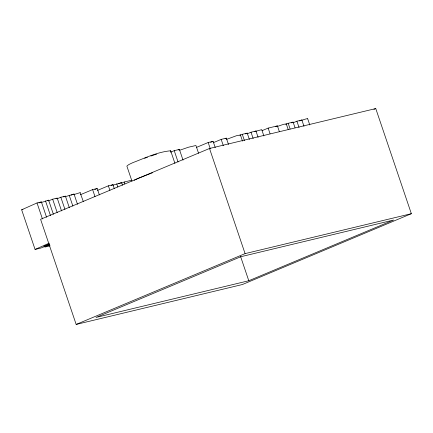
<?xml version="1.0" encoding="UTF-8"?>
<svg xmlns="http://www.w3.org/2000/svg" width="433" height="433" viewBox="0 0 433 433"><rect width="100%" height="100%" fill="white"/><g stroke="black" fill="none" stroke-linecap="round" stroke-linejoin="round"><path stroke-width="0.65" d="M307.636 118.783L306.369 118.821L300.664 120.607M240.288 134.988L236.434 135.735L226.594 139.356M286.181 123.968L283.767 124.276L277.261 126.479M170.391 151.361L170.667 150.787C157.693 151.918 145.282 157.926 133.142 162.527A27.777 2.23 -18.7 0 0 128.477 164.794L126.869 166.099L131.984 181.21M80.148 192.772L83.32 201.561M47.457 200.717L48.615 200.17L53.378 214.238M73.837 194.579L80.289 192.609M49.752 244.791L44.859 247.086L50.12 245.825M49.503 244.683L40.864 248.044L35.073 249.435L21.65 209.789L37.022 202.953L41.368 201.913L46.558 217.258M35.073 249.435L49.216 243.151M38.938 202.974L41.368 201.913M49.33 243.952L43.868 246.345L48.891 244.418M57.194 198.763L60.826 197.237L65.41 196.138L69.307 207.651M63.564 196.912L65.41 196.138M170.548 152.205L174.228 150.662L179.403 149.417L183.029 160.123M178.174 149.932L179.403 149.417M80.511 194.677L92.613 189.605L97.198 188.507L99.363 194.899M94.773 189.524L97.198 188.507M196.512 147.399L208.17 142.511L213.106 141.326L215.233 147.621M210.649 142.354L213.106 141.326M97.485 190.385L108.38 185.817L112.964 184.718L114.263 188.555M111.124 185.492L112.964 184.718M213.198 142.733L221.182 139.388L226.351 138.143L228.483 144.443M225.128 138.657L226.351 138.143M121.76 183.04L124.179 182.028L131.621 180.236M239.909 135.318L242.301 134.317L247.232 133.131L249.365 139.426M209.507 148.487L40.588 219.304L76.17 324.431L242.431 284.513L411.35 213.696L375.768 108.569L209.507 148.487L245.089 253.619L411.35 213.696M245.414 133.894L247.232 133.131M247.308 133.781L251.021 132.222L255.973 131.031L258.106 137.331M254.799 131.524L255.973 131.031M262.008 130.685L268.146 128.108L277.418 125.884L279.334 131.551M275.583 126.653L277.418 125.884M285.796 124.298L288.189 123.297L293.125 122.111L295.041 127.778M291.306 122.875L293.125 122.111M293.201 122.761L296.914 121.202L301.866 120.011L303.998 126.312M301.866 120.011L299.598 120.98M373.895 109.349L375.768 108.569M76.17 324.431L245.089 253.619M248.791 280.746L393.581 220.051L240.802 256.731L96.018 317.432L248.791 280.746L240.564 256.428M48.436 200.901L52.669 199.196L57.21 198.108L61.535 210.898M55.965 198.601L57.21 198.108M41.119 202.601L48.615 200.17M179.727 150.24L188.431 147.231L195.927 145.499L198.574 153.26M144.638 158.267L147.431 157.239M152.4 172.778L138.468 178.266A27.777 2.23 -18.7 0 0 134.187 180.323M64.88 196.793L74.032 194.065L77.496 204.3M70.985 195.169L74.032 194.065M113.056 185.151L121.592 182.645L122.458 185.205M118.545 183.749L121.592 182.645M150.863 156.042L154.197 154.938M255.838 131.253L261.754 129.651L263.886 135.951M154.803 154.743L156.632 154.175M21.65 209.789L22.938 209.48M307.647 118.637L309.774 124.931M296.914 121.202L299.046 127.497M288.189 123.297L290.11 128.964M286.251 123.784L288.172 129.451M268.146 128.108L270.068 133.775M251.021 132.222L253.153 138.517M242.301 134.317L244.429 140.611M240.364 134.804L242.491 141.098M221.182 139.388L223.309 145.683M208.17 142.511L210.303 148.806M174.228 150.662L178.066 161.996M170.667 150.787L174.927 163.382M124.179 182.028L124.828 183.944M116.748 183.809L117.83 187.007M108.38 185.817L109.895 190.293M92.613 189.605L94.995 196.642M69.193 195.229L72.874 206.103M60.826 197.237L64.939 209.388M52.669 199.196L57.216 212.625M45.514 200.917L50.488 215.623M37.022 202.953L42.434 218.941"/></g></svg>
